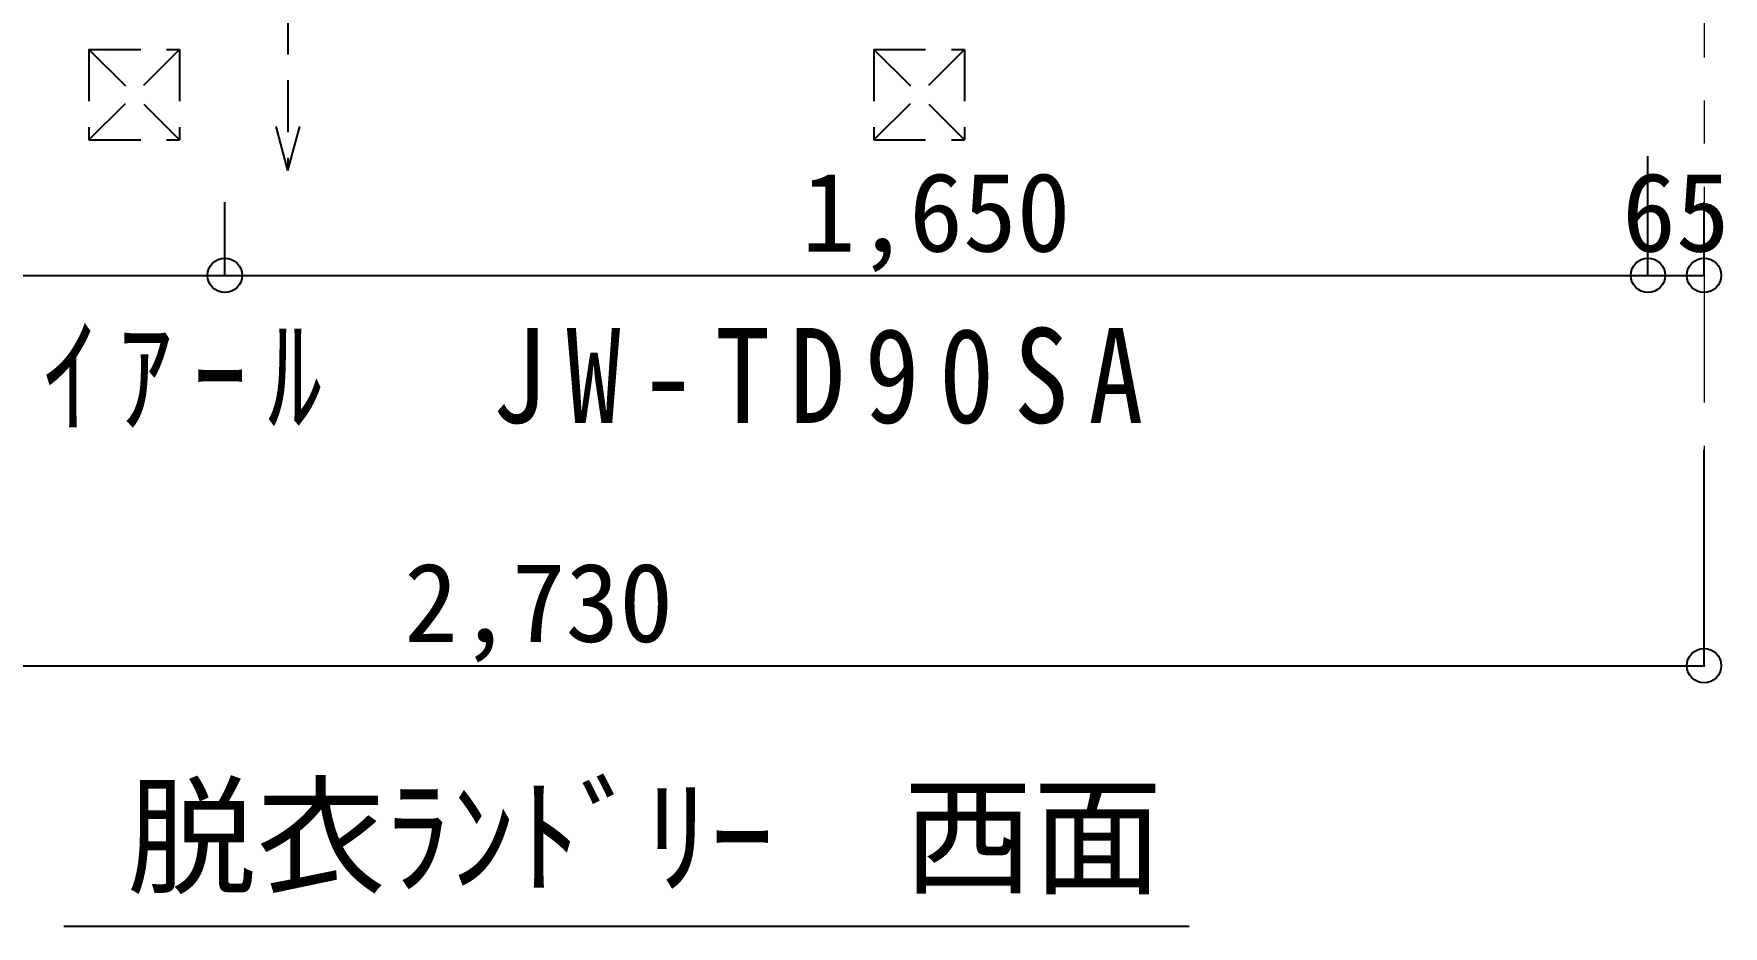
# Model space of a CAD drawing. Units: millimetres at full size, sheet at 1:50. Extents: x -31113 to 29332, y -20209 to 31249.
# Drawn here: x -14652 to -12694, y -2148 to -1115 of the extents above; entities that cross this region are included whole.
import ezdxf
from ezdxf.enums import TextEntityAlignment as Align

# ---------------------------------------------------------------- set-up
doc = ezdxf.new("R2010")
doc.units = ezdxf.units.MM
doc.header["$LTSCALE"] = 50
doc.header["$PDMODE"] = 32
doc.header["$PDSIZE"] = 40
doc.linetypes.add('CHAIN1', pattern=[8, 5, -1, 1, -1])
doc.linetypes.add('DASHED1', pattern=[1.8, 1.2, -0.6])
for name, color, linetype, lineweight in [('B-1_通り芯・通り番号', 1, 'CHAIN1', 18), ('B-A_文字', 7, 'Continuous', 25), ('B-F_寸法・方位', 7, 'Continuous', 25)]:
    doc.layers.add(name, color=color, linetype=linetype, lineweight=lineweight)
doc.styles.add('ＭＳ ゴシック', font='')
doc.styles.get('ＭＳ ゴシック').set_extended_font_data('MS Gothic')

msp = doc.modelspace()

# ---------------------------------------------------------------- linework, layer by layer
at = {"layer": 'B-1_通り芯・通り番号'}
msp.add_line((-12715.89, 1908.04), (-12715.89, -1846.71), dxfattribs=at)
msp.add_line((-12715.89, 1908.04), (-12715.89, -1846.71), dxfattribs=at)
at = {"layer": 'B-F_寸法・方位', "linetype": 'DASHED1'}
for p, q in [((-14357.74, -1078.5), (-14357.74, -1273.18)), ((-14588.39, -1132.71), (-14588.39, -1237.71)), ((-14588.39, -1132.71), (-14483.39, -1132.71)), ((-14588.39, -1132.71), (-14483.39, -1237.71)), ((-14588.39, -1237.71), (-14483.39, -1132.71)), ((-14483.39, -1132.71), (-14483.39, -1237.71)), ((-13678.39, -1132.71), (-13678.39, -1237.71)), ((-13678.39, -1132.71), (-13573.39, -1132.71)), ((-13678.39, -1132.71), (-13573.39, -1237.71)), ((-13678.39, -1237.71), (-13573.39, -1132.71)), ((-13573.39, -1132.71), (-13573.39, -1237.71)), ((-14357.74, -1273.18), (-14371.48, -1221.9)), ((-14357.74, -1273.18), (-14344, -1221.9)), ((-14588.39, -1237.71), (-14483.39, -1237.71)), ((-13678.39, -1237.71), (-13573.39, -1237.71))]:
    msp.add_line(p, q, dxfattribs=at)
at = {"layer": 'B-F_寸法・方位'}
for p, q in [((-12780.89, -1357.48), (-12780.89, -1256.3)), ((-14430.89, -1394.51), (-14430.89, -1309.89)), ((-12780.89, -1394.51), (-12780.89, -1309.89)), ((-12715.89, -1394.51), (-12715.89, -1309.89)), ((-15380.89, -1394.51), (-14430.89, -1394.51)), ((-14430.89, -1394.51), (-12780.89, -1394.51)), ((-12780.89, -1394.51), (-12715.89, -1394.51)), ((-12715.89, -1846.71), (-12715.89, -1596.71)), ((-12715.89, -1846.71), (-12715.89, -1596.71)), ((-15445.89, -1846.71), (-12715.89, -1846.71)), ((-15445.89, -1846.71), (-12715.89, -1846.71)), ((-14617.5, -2148.5), (-13313.04, -2148.5))]:
    msp.add_line(p, q, dxfattribs=at)
for p in [(-14430.89, -1394.51), (-12780.89, -1394.51), (-12715.89, -1394.51), (-12715.89, -1846.71)]:
    msp.add_point(p, dxfattribs=at)

# ---------------------------------------------------------------- texts
at = {"layer": 'B-A_文字', "style": 'ＭＳ ゴシック'}
for s, height, p in [('2,730', 91.64, (-14222.91, -1846.71)), ('脱衣ﾗﾝﾄﾞﾘｰ\u3000西面', 110, (-14544.31, -2132.52))]:
    msp.add_text(s, height=height, dxfattribs=at).set_placement(p, align=Align.BOTTOM_LEFT)
at = {"layer": 'B-F_寸法・方位', "style": 'ＭＳ ゴシック'}
for s, p in [('1,650', (-13762.14, -1394.51)), ('65', (-12810.89, -1394.51))]:
    msp.add_text(s, height=91.64, dxfattribs=at).set_placement(p, align=Align.BOTTOM_LEFT)
at = {"layer": 'B-F_寸法・方位', "insert": (-14728.75, -1571.04), "char_height": 110, "attachment_point": 7, "style": 'ＭＳ ゴシック'}
msp.add_mtext('\\T1.36;\\W0.85;ﾊｲｱｰﾙ\u3000JW-TD90SA', dxfattribs=at)

doc.saveas('drawing.dxf')
